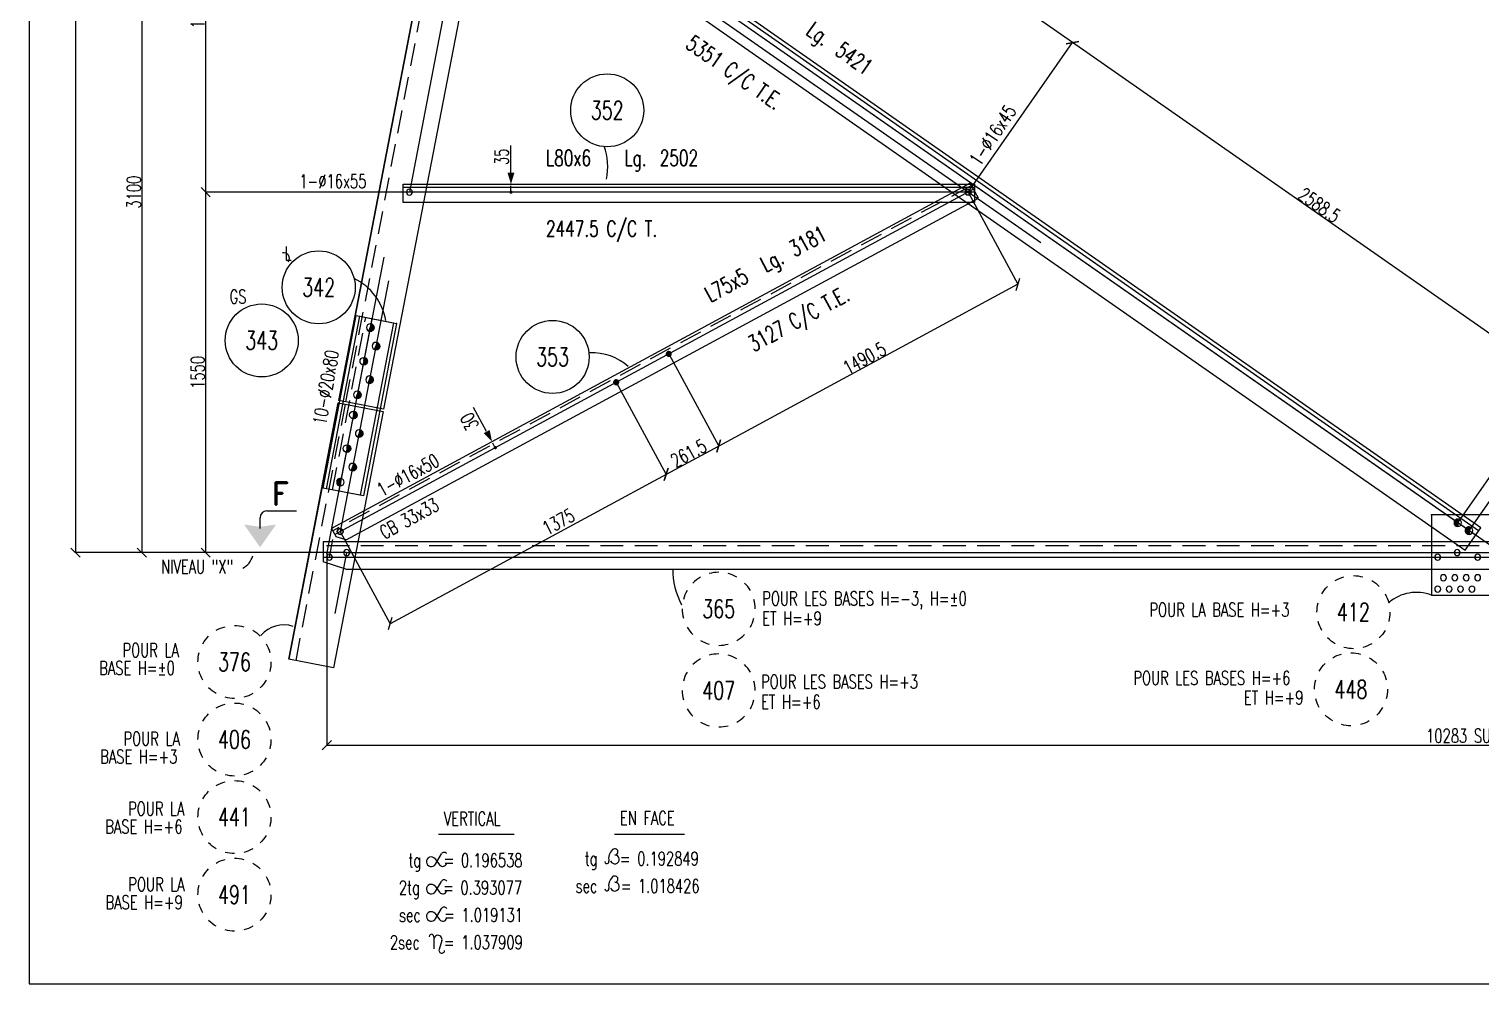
# Model space of a CAD drawing. Extents: x 512572 to 528792, y -20540 to -9023.
# Drawn here: x 512572 to 518933, y -20540 to -16355 of the extents above; entities that cross this region are included whole.
import ezdxf
from ezdxf.enums import TextEntityAlignment as Align

# ---------------------------------------------------------------- set-up
doc = ezdxf.new("R2010")
doc.units = 0
doc.header["$LTSCALE"] = 200
doc.header["$MEASUREMENT"] = 0
doc.linetypes.add('DASHED', pattern=[0.75, 0.5, -0.25])
doc.layers.get('0').update_dxf_attribs({"linetype": 'CONTINUOUS'})
for name, color, linetype in [('ASSI', 3, 'CONTINUOUS'), ('BOLLINI_1', 7, 'CONTINUOUS'), ('FORI', 2, 'CONTINUOUS'), ('LINEA-MEDIA', 7, 'CONTINUOUS'), ('LINEA_ANG', 2, 'CONTINUOUS'), ('LINEE_PIASTRE', 2, 'CONTINUOUS'), ('LM', 7, 'CONTINUOUS'), ('LP', 3, 'CONTINUOUS'), ('LS', 7, 'CONTINUOUS'), ('LSP', 3, 'CONTINUOUS'), ('PIASTRE', 5, 'CONTINUOUS'), ('QT_MAL', 7, 'CONTINUOUS'), ('QT_MPR', 7, 'CONTINUOUS'), ('TESTI_A_P', 7, 'CONTINUOUS'), ('TRAT-Y', 7, 'DASHED')]:
    doc.layers.add(name, color=color, linetype=linetype)
doc.styles.add('QUOTE', font='ROMANS8.SHX', dxfattribs={"width": 0.7})
doc.styles.add('RD', font='ROMAND8.SHX', dxfattribs={"width": 0.7})
doc.styles.add('RQL', font='ROMANS8.SHX', dxfattribs={"width": 0.7})
doc.styles.add('RS', font='ROMANS8.shx', dxfattribs={"width": 0.7})
doc.styles.get("Standard").update_dxf_attribs({"font": 'ROMANS8.SHX', "width": 0.7})
doc.dimstyles.new('FRECCE1', dxfattribs={"dimtxt": 60, "dimasz": 6.66, "dimexe": 0, "dimexo": 0, "dimgap": 1, "dimtad": 1, "dimzin": 0, "dimdsep": 46, "dimtxsty": 'RS', "dimblk1": 'QUOTP', "dimblk2": 'QUOTF', "dimsah": 1, "dimcen": 0, "dimclrd": 2, "dimclre": 2, "dimclrt": 7, "dimadec": 0, "dimazin": 0, "dimtfac": 1, "dimtix": 1, "dimtmove": 2, "dimatfit": 3, "dimldrblk": 'QUOTP', "dimfxl": 1, "dimtolj": 1, "dimtzin": 0, "dimarcsym": 0})
doc.dimstyles.new('TRATTO', dxfattribs={"dimscale": 0, "dimtxt": 60, "dimasz": 40, "dimexe": 0, "dimexo": 0, "dimgap": 5, "dimtad": 1, "dimrnd": 0.5, "dimdsep": 46, "dimtxsty": 'RS', "dimblk1": 'OBLIQUE', "dimblk2": 'OBLIQUE', "dimsah": 1, "dimcen": 0.09, "dimclrd": 2, "dimclre": 2, "dimclrt": 7, "dimadec": 0, "dimazin": 0, "dimtfac": 1, "dimtix": 1, "dimtmove": 2, "dimatfit": 3, "dimfxl": 1, "dimtolj": 1, "dimtzin": 0, "dimarcsym": 0})

# ---------------------------------------------------------------- blocks, each defined once
blk = doc.blocks.new('16')
blk.add_circle((0, 0), 1)
blk = doc.blocks.new('ASSE98')
blk.add_line((0, 0), (1, 0))
at = {"color": 7, "style": 'QUOTE', "width": 0.5, "flags": 1}
for tag, p in [('TI', (1.38308, 6.82731)), ('DI_S', (1.38308, 6.42178)), ('D_S', (1.38308, 6.02092)), ('E_S', (1.38308, 5.68065)), ('NFORI', (1.36454, 5.29792)), ('ALAR', (1.36349, 4.93246)), ('FAM', (1.3775, 4.54645)), ('ALA', (1.38308, 4.19257)), ('DISP2', (1.38308, 3.84971)), ('DISP1', (1.38308, 3.50686)), ('PINZAF', (1.38308, 3.164)), ('PINZAI', (1.38308, 2.82114)), ('TRP', (1.38308, 2.47829)), ('NP', (1.38308, 2.13543)), ('SV', (1.38308, 1.79257)), ('PESO', (1.38308, 1.44971)), ('QUA', (1.38308, 1.10686)), ('LUN', (1.38308, 0.764)), ('PROF', (1.38308, 0.42114)), ('POS', (1.38308, 0.07829))]:
    blk.add_attdef(tag, p, '', height=0.2, dxfattribs=at)
at = {"color": 7, "flags": 1}
for tag, p in [('LAV1', (3.07431, 6.82847)), ('LAV2', (3.07431, 6.49513)), ('LAV3', (3.07431, 6.1618)), ('LAV4', (3.07431, 5.82847)), ('LAV5', (3.07431, 5.49513)), ('LAV6', (3.07431, 5.1618)), ('LAV7', (3.07431, 4.82847)), ('LAV8', (3.07431, 4.49513)), ('LAV9', (3.07431, 4.1618)), ('LAV10', (3.07431, 3.82847))]:
    blk.add_attdef(tag, p, '', height=0.2, dxfattribs=at)
blk = doc.blocks.new('MRKR_98')
blk.add_point((0, 0))
at = {"color": 7, "style": 'QUOTE', "width": 0.5, "flags": 1}
for tag, p in [('AUX2', (3.71, 4.93)), ('NFORI', (3.72, 5.3)), ('TI', (3.73, 6.83)), ('AUX1', (3.73, 4.19)), ('DI_S', (3.73, 6.42)), ('D_S', (3.73, 6.02)), ('E_S', (3.73, 5.68)), ('FAM', (3.73, 4.55)), ('COMMESSA', (3.73, 3.85)), ('MD', (3.73, 3.51)), ('MP', (3.73, 3.16)), ('LARGHEZZA', (3.73, 2.82)), ('SPESSORE', (3.73, 2.48)), ('NP', (3.73, 2.14)), ('SV', (3.73, 1.79)), ('PESO', (3.73, 1.45)), ('QUA', (3.73, 1.11)), ('LUN', (3.73, 0.76)), ('PROF', (3.73, 0.42)), ('POS', (3.73, 0.08))]:
    blk.add_attdef(tag, p, '', height=0.2, dxfattribs=at)
at = {"color": 7, "flags": 1}
for tag, p in [('LAV1', (5.26, 6.88)), ('LAV2', (5.26, 6.55)), ('LAV3', (5.26, 6.21)), ('LAV4', (5.26, 5.88)), ('LAV5', (5.26, 5.55)), ('LAV6', (5.26, 5.21)), ('LAV7', (5.26, 4.88)), ('LAV8', (5.26, 4.55)), ('LAV9', (5.26, 4.21)), ('LAV10', (5.26, 3.88))]:
    blk.add_attdef(tag, p, '', height=0.2, dxfattribs=at)
blk = doc.blocks.new('20')
at = {"color": 0}
for p, q in [((0, 0.98), (0.02, 1)), ((0, 0.94), (0.06, 1)), ((1, -0.01), (0, 0.99)), ((0, 0.89), (0.1, 0.99)), ((0, 0.85), (0.14, 0.99)), ((0, 0.8), (0.18, 0.98)), ((0, 0.76), (0.22, 0.98)), ((0, 0.71), (0.25, 0.97)), ((0, 0.67), (0.29, 0.96)), ((1, -0.05), (0, 0.95)), ((0, 0.62), (0.32, 0.95)), ((0, 0.58), (0.36, 0.93)), ((0, 0.53), (0.39, 0.92)), ((0, 0.49), (0.42, 0.91)), ((1, -0.09), (0, 0.9)), ((0, 0.44), (0.45, 0.89)), ((0, 0.4), (0.48, 0.88)), ((0.99, -0.13), (0, 0.86)), ((0, 0.35), (0.51, 0.86)), ((0, 0.31), (0.54, 0.84)), ((0, 0.26), (0.56, 0.83)), ((0.99, -0.17), (0, 0.81)), ((0, 0.22), (0.59, 0.81)), ((0, 0.17), (0.61, 0.79)), ((0.98, -0.21), (0, 0.77)), ((0, 0.13), (0.64, 0.77)), ((0, 0.08), (0.66, 0.75)), ((0, 0.04), (0.69, 0.73)), ((0.97, -0.25), (0, 0.72)), ((0, -0.01), (0.71, 0.7)), ((0.96, -0.28), (0, 0.68)), ((0, -0.05), (0.73, 0.68)), ((0, -0.1), (0.75, 0.66)), ((0.95, -0.32), (0, 0.63)), ((0, -0.14), (0.77, 0.63)), ((0, -0.19), (0.79, 0.61)), ((0.94, -0.35), (0, 0.59)), ((0, -0.23), (0.81, 0.58)), ((0, -0.28), (0.83, 0.56)), ((0.92, -0.38), (0, 0.54)), ((0, -0.32), (0.85, 0.53)), ((0.91, -0.41), (0, 0.5)), ((0, -0.36), (0.87, 0.5)), ((0, -0.41), (0.88, 0.47)), ((0.9, -0.44), (0, 0.45)), ((0, -0.45), (0.9, 0.44)), ((0.88, -0.47), (0, 0.41)), ((0, -0.5), (0.91, 0.41)), ((0, -0.54), (0.92, 0.38)), ((0.87, -0.5), (0, 0.36)), ((0, -0.59), (0.94, 0.35)), ((0.85, -0.53), (0, 0.32)), ((0, -0.63), (0.95, 0.31)), ((0, -0.68), (0.96, 0.28)), ((0.83, -0.56), (0, 0.27)), ((0, -0.72), (0.97, 0.25)), ((0.81, -0.58), (0, 0.23)), ((0, -0.77), (0.98, 0.21)), ((0.79, -0.61), (0, 0.18)), ((0, -0.81), (0.99, 0.17)), ((0.77, -0.63), (0, 0.14)), ((0, -0.86), (0.99, 0.13)), ((0.75, -0.66), (0, 0.09)), ((0, -0.9), (1, 0.09)), ((0.73, -0.68), (0, 0.05)), ((0, -0.95), (1, 0.05)), ((0.71, -0.7), (0, 0.01)), ((0, -0.99), (1, 0.01)), ((1, 0.04), (0.04, 1)), ((1, 0.09), (0.09, 1)), ((0.99, 0.14), (0.14, 0.99)), ((0.98, 0.19), (0.19, 0.98)), ((0.97, 0.25), (0.25, 0.97)), ((0.95, 0.31), (0.31, 0.95)), ((0.92, 0.38), (0.38, 0.92)), ((0.88, 0.47), (0.47, 0.88)), ((0.81, 0.59), (0.59, 0.81)), ((0.69, -0.73), (0, -0.04)), ((0.66, -0.75), (0, -0.08)), ((0.64, -0.77), (0, -0.13)), ((0.61, -0.79), (0, -0.17)), ((0.59, -0.81), (0, -0.22)), ((0.56, -0.83), (0, -0.26)), ((0.54, -0.84), (0, -0.31)), ((0.51, -0.86), (0, -0.35)), ((0.48, -0.88), (0, -0.4)), ((0.45, -0.89), (0, -0.44)), ((0.42, -0.91), (0, -0.49)), ((0.39, -0.92), (0, -0.53)), ((0.36, -0.93), (0, -0.58)), ((0.32, -0.95), (0, -0.62)), ((0.29, -0.96), (0, -0.67)), ((0.25, -0.97), (0, -0.71)), ((0.22, -0.98), (0, -0.76)), ((0.18, -0.98), (0, -0.8)), ((0.14, -0.99), (0, -0.85)), ((0.1, -0.99), (0, -0.89)), ((0.04, -1), (1, -0.04)), ((0.09, -1), (1, -0.09)), ((0.14, -0.99), (0.99, -0.14)), ((0.19, -0.98), (0.98, -0.19)), ((0.25, -0.97), (0.97, -0.25)), ((0.31, -0.95), (0.95, -0.31)), ((0.38, -0.92), (0.92, -0.38)), ((0.47, -0.88), (0.88, -0.47)), ((0.59, -0.81), (0.81, -0.59))]:
    blk.add_line(p, q, dxfattribs=at)
blk.add_line((0, 1), (0, -1))
blk.add_circle((0, 0), 1)
blk = doc.blocks.new('_OBLIQUE')
at = {"color": 0, "linetype": 'ByBlock'}
blk.add_line((-0.5, -0.5), (0.5, 0.5), dxfattribs=at)
blk = doc.blocks.new('*D18')
at = {"layer": 'LS', "color": 2, "lineweight": -2, "transparency": 16777216}
for p, q in [((515508.3, -10191), (512775.9, -10191)), ((512775.9, -10191), (512775.9, -18649.8)), ((513963.6, -18649.8), (512775.9, -18649.8))]:
    blk.add_line(p, q, dxfattribs=at)
at = {"layer": 'LS', "color": 2, "lineweight": -2, "transparency": 16777216, "xscale": 40, "yscale": 40, "zscale": 40}
for p, rotation in [((512775.9, -10191), 90), ((512775.9, -18649.8), 270)]:
    blk.add_blockref('_OBLIQUE', p, dxfattribs=dict(at, rotation=rotation))
at = {"layer": 'LS', "color": 7, "transparency": 16777216, "insert": (512740.9, -14420.4), "char_height": 60, "attachment_point": 5, "rotation": 90, "style": 'RS'}
blk.add_mtext('\\A1;8300', dxfattribs=at)
blk = doc.blocks.new('*D26')
at = {"layer": 'LS', "color": 2, "lineweight": -2, "transparency": 16777216}
for p, q in [((514493.4, -15490.5), (513346, -15490.5)), ((513346, -15490.5), (513346, -17070.1)), ((514238.7, -17070.1), (513346, -17070.1))]:
    blk.add_line(p, q, dxfattribs=at)
at = {"layer": 'LS', "color": 2, "lineweight": -2, "transparency": 16777216, "xscale": 40, "yscale": 40, "zscale": 40}
for p, rotation in [((513346, -15490.5), 90), ((513346, -17070.1), 270)]:
    blk.add_blockref('_OBLIQUE', p, dxfattribs=dict(at, rotation=rotation))
at = {"layer": 'LS', "color": 7, "transparency": 16777216, "insert": (513311, -16280.3), "char_height": 60, "attachment_point": 5, "rotation": 90, "style": 'RS'}
blk.add_mtext('\\A1;1550', dxfattribs=at)
blk = doc.blocks.new('*D28')
at = {"layer": 'LS', "color": 2, "lineweight": -2, "transparency": 16777216}
for p, q in [((513877, -18649.8), (513877, -19493.4)), ((524160.1, -18649.8), (524160.1, -19493.4)), ((513877, -19493.4), (524160.1, -19493.4))]:
    blk.add_line(p, q, dxfattribs=at)
at = {"layer": 'LS', "color": 2, "lineweight": -2, "transparency": 16777216, "xscale": 40, "yscale": 40, "zscale": 40, "rotation": 180}
blk.add_blockref('_OBLIQUE', (513877, -19493.4), dxfattribs=at)
at = {"layer": 'LS', "color": 2, "lineweight": -2, "transparency": 16777216, "xscale": 40, "yscale": 40, "zscale": 40}
blk.add_blockref('_OBLIQUE', (524160.1, -19493.4), dxfattribs=at)
at = {"layer": 'LS', "color": 7, "transparency": 16777216, "insert": (519018.5, -19455.5), "char_height": 60, "attachment_point": 5, "style": 'RS'}
blk.add_mtext('\\A1;10283 SUR TRUSQ. 75', dxfattribs=at)
blk = doc.blocks.new('*D30')
at = {"layer": 'LS', "color": 2, "lineweight": -2, "transparency": 16777216}
for p, q in [((514493.4, -17070.1), (513346, -17070.1)), ((513346, -17070.1), (513346, -18649.8)), ((513963.6, -18649.8), (513346, -18649.8))]:
    blk.add_line(p, q, dxfattribs=at)
at = {"layer": 'LS', "color": 2, "lineweight": -2, "transparency": 16777216, "xscale": 40, "yscale": 40, "zscale": 40}
for p, rotation in [((513346, -17070.1), 90), ((513346, -18649.8), 270)]:
    blk.add_blockref('_OBLIQUE', p, dxfattribs=dict(at, rotation=rotation))
at = {"layer": 'LS', "color": 7, "transparency": 16777216, "insert": (513311, -17859.9), "char_height": 60, "attachment_point": 5, "rotation": 90, "style": 'RS'}
blk.add_mtext('\\A1;1550', dxfattribs=at)
blk = doc.blocks.new('12')
at = {"color": 0}
for p, q in [((-1, 0.06), (-0.06, 1)), ((-1, 0.01), (-0.01, 1)), ((-1, -0.03), (0.03, 1)), ((-1, -0.07), (0.07, 1)), ((0.09, -1), (-1, 0.09)), ((0.05, -1), (-1, 0.05)), ((0, -1), (-1, 0)), ((-0.99, 0.16), (-0.16, 0.99)), ((-0.99, 0.11), (-0.11, 0.99)), ((-0.99, -0.11), (0.11, 0.99)), ((-0.99, -0.15), (0.15, 0.99)), ((0.17, -0.99), (-0.99, 0.17)), ((0.13, -0.99), (-0.99, 0.13)), ((-0.98, 0.22), (-0.22, 0.98)), ((-0.98, -0.19), (0.19, 0.98)), ((0.21, -0.98), (-0.98, 0.21)), ((-0.97, -0.23), (0.23, 0.97)), ((0.24, -0.97), (-0.97, 0.24)), ((-0.96, 0.28), (-0.28, 0.96)), ((-0.96, -0.27), (0.27, 0.96)), ((0.28, -0.96), (-0.96, 0.28)), ((-0.95, -0.3), (0.3, 0.95)), ((0.31, -0.95), (-0.95, 0.31)), ((-0.94, 0.34), (-0.34, 0.94)), ((-0.94, -0.33), (0.33, 0.94)), ((0.35, -0.94), (-0.94, 0.35)), ((-0.93, -0.37), (0.37, 0.93)), ((0.38, -0.93), (-0.93, 0.38)), ((-0.92, -0.4), (0.4, 0.92)), ((-0.91, 0.42), (-0.42, 0.91)), ((0.41, -0.91), (-0.91, 0.41)), ((-0.9, -0.43), (0.43, 0.9)), ((0.44, -0.9), (-0.9, 0.44)), ((-0.89, -0.46), (0.46, 0.89)), ((0.47, -0.88), (-0.88, 0.47)), ((-0.87, -0.49), (0.49, 0.87)), ((0.5, -0.87), (-0.87, 0.5)), ((-0.86, 0.52), (-0.52, 0.86)), ((-0.86, -0.52), (0.52, 0.86)), ((0.53, -0.85), (-0.85, 0.53)), ((-0.84, -0.54), (0.54, 0.84)), ((0.55, -0.83), (-0.83, 0.55)), ((-0.82, -0.57), (0.57, 0.82)), ((0.58, -0.81), (-0.81, 0.58)), ((-0.8, -0.6), (0.6, 0.8)), ((0.61, -0.79), (-0.79, 0.61)), ((-0.78, -0.62), (0.62, 0.78)), ((0.63, -0.78), (-0.78, 0.63)), ((-0.76, -0.65), (0.65, 0.76)), ((0.66, -0.75), (-0.75, 0.66)), ((-0.74, -0.67), (0.67, 0.74)), ((0.68, -0.73), (-0.73, 0.68)), ((-0.72, -0.69), (0.69, 0.72)), ((0.7, -0.71), (-0.71, 0.7)), ((-0.7, -0.72), (0.72, 0.7)), ((0.73, -0.69), (-0.69, 0.73)), ((0.75, -0.67), (-0.67, 0.75)), ((-0.67, -0.74), (0.74, 0.67)), ((-0.65, -0.76), (0.76, 0.65)), ((0.77, -0.64), (-0.64, 0.77)), ((-0.63, -0.78), (0.78, 0.63)), ((0.79, -0.62), (-0.62, 0.79)), ((-0.6, -0.8), (0.8, 0.6)), ((0.81, -0.59), (-0.59, 0.81)), ((-0.57, -0.82), (0.82, 0.57)), ((0.83, -0.56), (-0.56, 0.83)), ((-0.55, -0.84), (0.84, 0.55)), ((0.84, -0.54), (-0.54, 0.84)), ((-0.52, -0.85), (0.85, 0.52)), ((0.86, -0.51), (-0.51, 0.86)), ((-0.49, -0.87), (0.87, 0.49)), ((0.88, -0.48), (-0.48, 0.88)), ((-0.46, -0.89), (0.89, 0.46)), ((0.89, -0.45), (-0.45, 0.89)), ((-0.43, -0.9), (0.9, 0.43)), ((0.91, -0.42), (-0.42, 0.91)), ((-0.4, -0.92), (0.92, 0.4)), ((0.92, -0.39), (-0.39, 0.92)), ((-0.37, -0.93), (0.93, 0.37)), ((0.93, -0.36), (-0.36, 0.93)), ((-0.34, -0.94), (0.94, 0.34)), ((0.95, -0.33), (-0.33, 0.95)), ((-0.3, -0.95), (0.95, 0.3)), ((0.96, -0.29), (-0.29, 0.96)), ((-0.27, -0.96), (0.96, 0.27)), ((0.97, -0.26), (-0.26, 0.97)), ((-0.23, -0.97), (0.97, 0.23)), ((0.98, -0.22), (-0.22, 0.98)), ((-0.2, -0.98), (0.98, 0.2)), ((0.98, -0.18), (-0.18, 0.98)), ((-0.16, -0.99), (0.99, 0.16)), ((0.99, -0.14), (-0.14, 0.99)), ((-0.12, -0.99), (0.99, 0.12)), ((0.99, -0.1), (-0.1, 0.99)), ((-0.08, -1), (1, 0.08)), ((1, -0.06), (-0.06, 1)), ((-0.04, -1), (1, 0.04)), ((1, -0.02), (-0.02, 1)), ((1, 0.02), (0.02, 1)), ((1, 0.07), (0.07, 1)), ((0.99, 0.12), (0.12, 0.99)), ((0.98, 0.17), (0.17, 0.98)), ((0.97, 0.23), (0.23, 0.97)), ((0.96, 0.29), (0.29, 0.96)), ((0.93, 0.36), (0.36, 0.93)), ((0.9, 0.44), (0.44, 0.9)), ((0.84, 0.55), (0.55, 0.84)), ((-0.04, -1), (-1, -0.04)), ((-0.09, -1), (-1, -0.09)), ((-0.14, -0.99), (-0.99, -0.14)), ((-0.2, -0.98), (-0.98, -0.2)), ((-0.25, -0.97), (-0.97, -0.25)), ((-0.32, -0.95), (-0.95, -0.32)), ((-0.39, -0.92), (-0.92, -0.39)), ((-0.48, -0.88), (-0.88, -0.48)), ((-0.6, -0.8), (-0.8, -0.6)), ((0.01, -1), (1, -0.01)), ((0.05, -1), (1, -0.05)), ((0.1, -0.99), (0.99, -0.1)), ((0.15, -0.99), (0.99, -0.15)), ((0.21, -0.98), (0.98, -0.21)), ((0.27, -0.96), (0.96, -0.27)), ((0.33, -0.94), (0.94, -0.33)), ((0.41, -0.91), (0.91, -0.41)), ((0.5, -0.87), (0.87, -0.5)), ((0.66, -0.75), (0.75, -0.66))]:
    blk.add_line(p, q, dxfattribs=at)
blk.add_circle((0, 0), 1)
blk = doc.blocks.new('*D34')
at = {"layer": 'LS', "color": 2, "lineweight": -2, "transparency": 16777216}
for p, q in [((514493.4, -15490.5), (513066.4, -15490.5)), ((513066.4, -15490.5), (513066.4, -18649.8)), ((513963.6, -18649.8), (513066.4, -18649.8))]:
    blk.add_line(p, q, dxfattribs=at)
at = {"layer": 'LS', "color": 2, "lineweight": -2, "transparency": 16777216, "xscale": 40, "yscale": 40, "zscale": 40}
for p, rotation in [((513066.4, -15490.5), 90), ((513066.4, -18649.8), 270)]:
    blk.add_blockref('_OBLIQUE', p, dxfattribs=dict(at, rotation=rotation))
at = {"layer": 'LS', "color": 7, "transparency": 16777216, "insert": (513031.4, -17070.1), "char_height": 60, "attachment_point": 5, "rotation": 90, "style": 'RS'}
blk.add_mtext('\\A1;3100', dxfattribs=at)
blk = doc.blocks.new('zzz')
at = {"linetype": 'Continuous'}
for start, end in [(120, 135), (90, 105), (60, 75), (150, 165), (30, 45), (180, 195), (0, 15), (330, 345), (210, 225), (300, 315), (240, 255), (270, 285)]:
    blk.add_arc((0, 0), 8, start, end, dxfattribs=at)
at = {"color": 3, "style": 'RQL', "width": 0.7}
blk.add_attdef('POS1', text='', height=4, dxfattribs=at).set_placement((0, 0), align=Align.MIDDLE)
at = {"style": 'RQL', "width": 0.7, "flags": 1}
blk.add_attdef('TIPO', (0, -8), '', height=3, dxfattribs=at)
blk = doc.blocks.new('*D85')
at = {"layer": 'QT_MPR', "color": 2, "lineweight": -2, "transparency": 16777216}
for p, q in [((518880.6, -18553.5), (519315.3, -17930.8)), ((519453.3, -18027.1), (519315.3, -17930.8)), ((519018.5, -18649.8), (519453.3, -18027.1))]:
    blk.add_line(p, q, dxfattribs=at)
at = {"layer": 'QT_MPR', "color": 2, "lineweight": -2, "transparency": 16777216, "xscale": 40, "yscale": 40, "zscale": 40}
for p, rotation in [((519315.3, -17930.8), 145.0785093468161), ((519453.3, -18027.1), 325.0785093468161)]:
    blk.add_blockref('_OBLIQUE', p, dxfattribs=dict(at, rotation=rotation))
at = {"layer": 'QT_MPR', "color": 7, "transparency": 16777216, "insert": (519404.3, -17950.3), "char_height": 60, "attachment_point": 5, "rotation": 325.07851, "style": 'RS'}
blk.add_mtext('\\A1;168', dxfattribs=at)
blk = doc.blocks.new('*D86')
at = {"layer": 'QT_MPR', "color": 2, "lineweight": -2, "transparency": 16777216}
for p, q in [((518831.4, -18519.1), (519266.1, -17896.5)), ((518880.6, -18553.5), (519315.3, -17930.8)), ((519315.3, -17930.8), (519266.1, -17896.5))]:
    blk.add_line(p, q, dxfattribs=at)
at = {"layer": 'QT_MPR', "color": 2, "lineweight": -2, "transparency": 16777216, "xscale": 40, "yscale": 40, "zscale": 40}
for p, rotation in [((519266.1, -17896.5), 145.0785093468161), ((519315.3, -17930.8), 325.0785093468161)]:
    blk.add_blockref('_OBLIQUE', p, dxfattribs=dict(at, rotation=rotation))
at = {"layer": 'QT_MPR', "color": 7, "transparency": 16777216, "insert": (519362.3, -17811.1), "char_height": 60, "attachment_point": 5, "rotation": 325.07851, "style": 'RS'}
blk.add_mtext('\\A1;60', dxfattribs=at)
blk = doc.blocks.new('*D87')
at = {"layer": 'QT_MPR', "color": 2, "lineweight": -2, "transparency": 16777216}
for p, q in [((516686.1, -17070.1), (517143.7, -16414.6)), ((519266.1, -17896.5), (517143.7, -16414.6)), ((518831.4, -18519.1), (519266.1, -17896.5))]:
    blk.add_line(p, q, dxfattribs=at)
at = {"layer": 'QT_MPR', "color": 2, "lineweight": -2, "transparency": 16777216, "xscale": 40, "yscale": 40, "zscale": 40}
for p, rotation in [((517143.7, -16414.6), 145.0785093468161), ((519266.1, -17896.5), 325.0785093468161)]:
    blk.add_blockref('_OBLIQUE', p, dxfattribs=dict(at, rotation=rotation))
at = {"layer": 'QT_MPR', "color": 7, "transparency": 16777216, "insert": (518225, -17126.9), "char_height": 60, "attachment_point": 5, "rotation": 325.07851, "style": 'RS'}
blk.add_mtext('\\A1;2588.5', dxfattribs=at)
blk = doc.blocks.new('*D88')
at = {"layer": 'QT_MPR', "color": 2, "lineweight": -2, "transparency": 16777216}
for p, q in [((514529.1, -15564.2), (514986.7, -14908.7)), ((517143.7, -16414.6), (514986.7, -14908.7)), ((516686.1, -17070.1), (517143.7, -16414.6))]:
    blk.add_line(p, q, dxfattribs=at)
at = {"layer": 'QT_MPR', "color": 2, "lineweight": -2, "transparency": 16777216, "xscale": 40, "yscale": 40, "zscale": 40}
for p, rotation in [((514986.7, -14908.7), 145.0785093468161), ((517143.7, -16414.6), 325.0785093468161)]:
    blk.add_blockref('_OBLIQUE', p, dxfattribs=dict(at, rotation=rotation))
at = {"layer": 'QT_MPR', "color": 7, "transparency": 16777216, "insert": (516085.2, -15633), "char_height": 60, "attachment_point": 5, "rotation": 325.07851, "style": 'RS'}
blk.add_mtext('\\A1;2631', dxfattribs=at)
blk = doc.blocks.new('*D203')
at = {"layer": 'QT_MPR', "color": 2, "lineweight": -2, "transparency": 16777216}
for p, q in [((516686.1, -17070.1), (516904.5, -17474)), ((516904.5, -17474), (515593.5, -18183)), ((515375.1, -17779), (515593.5, -18183))]:
    blk.add_line(p, q, dxfattribs=at)
at = {"layer": 'QT_MPR', "color": 2, "lineweight": -2, "transparency": 16777216, "xscale": 40, "yscale": 40, "zscale": 40}
for p, rotation in [((516904.5, -17474), 28.40262898906338), ((515593.5, -18183), 208.4026289890633)]:
    blk.add_blockref('_OBLIQUE', p, dxfattribs=dict(at, rotation=rotation))
at = {"layer": 'QT_MPR', "color": 7, "transparency": 16777216, "insert": (516232.4, -17797.7), "char_height": 60, "attachment_point": 5, "rotation": 28.40263, "style": 'RS'}
blk.add_mtext('\\A1;1490.5', dxfattribs=at)
blk = doc.blocks.new('*D204')
at = {"layer": 'QT_MPR', "color": 2, "lineweight": -2, "transparency": 16777216}
for p, q in [((515375.1, -17779), (515593.5, -18183)), ((515145.1, -17903.4), (515363.5, -18307.3)), ((515593.5, -18183), (515363.5, -18307.3))]:
    blk.add_line(p, q, dxfattribs=at)
at = {"layer": 'QT_MPR', "color": 2, "lineweight": -2, "transparency": 16777216, "xscale": 40, "yscale": 40, "zscale": 40}
for p, rotation in [((515593.5, -18183), 28.40262898906338), ((515363.5, -18307.3), 208.4026289890633)]:
    blk.add_blockref('_OBLIQUE', p, dxfattribs=dict(at, rotation=rotation))
at = {"layer": 'QT_MPR', "color": 7, "transparency": 16777216, "insert": (515461.8, -18214.4), "char_height": 60, "attachment_point": 5, "rotation": 28.40263, "style": 'RS'}
blk.add_mtext('\\A1;261.5', dxfattribs=at)
blk = doc.blocks.new('*D205')
at = {"layer": 'QT_MPR', "color": 2, "lineweight": -2, "transparency": 16777216}
for p, q in [((515145.1, -17903.4), (515363.5, -18307.3)), ((515363.5, -18307.3), (514153.9, -18961.4)), ((513935.5, -18557.5), (514153.9, -18961.4))]:
    blk.add_line(p, q, dxfattribs=at)
at = {"layer": 'QT_MPR', "color": 2, "lineweight": -2, "transparency": 16777216, "xscale": 40, "yscale": 40, "zscale": 40}
for p, rotation in [((515363.5, -18307.3), 28.40262898906338), ((514153.9, -18961.4), 208.4026289890633)]:
    blk.add_blockref('_OBLIQUE', p, dxfattribs=dict(at, rotation=rotation))
at = {"layer": 'QT_MPR', "color": 7, "transparency": 16777216, "insert": (514891.7, -18514.1), "char_height": 60, "attachment_point": 5, "rotation": 28.40263, "style": 'RS'}
blk.add_mtext('\\A1;1375', dxfattribs=at)
blk = doc.blocks.new('QUOTP')
at = {"layer": 'ASSI', "color": 2, "const_width": 1.07}
blk.add_lwpolyline([(-0.53, 0, 1), (0.53, 0, 1)], format="xyb", close=True, dxfattribs=at)
blk = doc.blocks.new('QUOTF')
at = {"layer": 'LS', "color": 2}
blk.add_line((7.5, 0), (25.5, 0), dxfattribs=at)
blk.add_solid([(7.5, 2.25), (0, 0), (7.5, -2.25)], dxfattribs=at)
blk = doc.blocks.new('*D206')
at = {"layer": 'QT_MAL', "color": 2, "lineweight": -2, "transparency": 16777216}
for p, q in [((514600.8, -18163.6), (514600.8, -18163.6)), ((514611.9, -18184.2), (514604, -18169.5))]:
    blk.add_line(p, q, dxfattribs=at)
at = {"layer": 'QT_MAL', "color": 2, "lineweight": -2, "transparency": 16777216, "xscale": 6.66, "yscale": 6.66, "zscale": 6.66}
for name, p, rotation in [('QUOTF', (514600.8, -18163.6), 118.4026289890634), ('QUOTP', (514615.1, -18190), 298.4026289890634)]:
    blk.add_blockref(name, p, dxfattribs=dict(at, rotation=rotation))
at = {"layer": 'QT_MAL', "color": 7, "transparency": 16777216, "insert": (514501.7, -18076.1), "char_height": 60, "attachment_point": 5, "rotation": 118.40263, "style": 'RS'}
blk.add_mtext('\\A1;30', dxfattribs=at)
blk = doc.blocks.new('*D207')
at = {"layer": 'QT_MAL', "color": 2, "lineweight": -2, "transparency": 16777216}
blk.add_line((514683.7, -17063.4), (514683.7, -17041.8), dxfattribs=at)
at = {"layer": 'QT_MAL', "color": 2, "lineweight": -2, "transparency": 16777216, "xscale": 6.66, "yscale": 6.66, "zscale": 6.66}
for name, p, rotation in [('QUOTF', (514683.7, -17035.1), 89.99999999999389), ('QUOTP', (514683.7, -17070.1), 269.9999999999939)]:
    blk.add_blockref(name, p, dxfattribs=dict(at, rotation=rotation))
at = {"layer": 'QT_MAL', "color": 7, "transparency": 16777216, "insert": (514642.7, -16915.1), "char_height": 60, "attachment_point": 5, "rotation": 90, "style": 'RS'}
blk.add_mtext('\\A1;35', dxfattribs=at)
blk = doc.blocks.new('bull')
at = {"style": 'RS', "width": 0.7, "flags": 1}
for tag, p in [('NN', (-12.25, 0)), ('DIAMETRO', (0, -4.86)), ('SERRAGGIO', (0, -9.71)), ('LUNGHEZZA', (0, -14.57)), ('NB', (0, -19.43)), ('TIPO', (0, -24.12)), ('EL', (-0.14, -29))]:
    blk.add_attdef(tag, p, '', height=3, dxfattribs=at)
at = {"style": 'RS', "width": 0.7}
blk.add_attdef('BULLONE', (0, 0), '', height=3, dxfattribs=at)
blk = doc.blocks.new('xxx')
blk.add_circle((0, 0), 8)
at = {"color": 3, "style": 'RQL', "width": 0.7}
blk.add_attdef('POS', text='', height=4, dxfattribs=at).set_placement((0, 0), align=Align.MIDDLE)
at = {"color": 3, "style": 'RQL', "width": 0.7, "flags": 1}
blk.add_attdef('POS1', (-0.39, -5.42), '', height=2, dxfattribs=at)
at = {"style": 'RQL', "width": 0.7, "flags": 1}
blk.add_attdef('TIPO', (-0.39, -8.66), '', height=2, dxfattribs=at)

msp = doc.modelspace()

# ---------------------------------------------------------------- linework, layer by layer
at = {"layer": 'ASSI', "color": 6}
msp.add_line((513963.55, -18649.763), (513912.091, -18916.597), dxfattribs=at)
at = {"layer": 'LINEA-MEDIA'}
for p, q in [((514365.503, -19883.206), (514697.022, -19883.206)), ((515136.88, -19883.206), (515443.843, -19883.206)), ((514352.491, -20015.227), (514379.155, -19970.198)), ((514351.171, -19991.82), (514371.025, -20018.083)), ((514352.491, -20135.399), (514379.155, -20090.37)), ((514351.171, -20111.993), (514371.025, -20138.255)), ((514352.491, -20255.071), (514379.155, -20210.042)), ((514351.171, -20231.664), (514371.025, -20257.927)), ((514345.62, -20333.067), (514345.62, -20385.557)), ((514380.818, -20350.336), (514368.752, -20389.085))]:
    msp.add_line(p, q, dxfattribs=at)
for centre, radius, start, end in [((514391.326, -19977.405), 14.145, 36.9355706, 149.3681632), ((515163.504, -19989.9), 51.996, 132.1410417, 193.7786336), ((515138.421, -19961.095), 13.827, 270, 135.1576665), ((514334.389, -20004.507), 21.038, 37.0889899, 329.3681632), ((514384.523, -20007.879), 16.92, 217.0889899, 345.8511132), ((515104.225, -20003.871), 8.921, 179.9062053, 10.2446052), ((515138.421, -19994.28), 19.358, 200.7226068, 90), ((514391.326, -20097.577), 14.145, 36.9355706, 149.3681632), ((515163.504, -20109.488), 51.996, 132.1410417, 193.7786336), ((515138.421, -20113.868), 19.358, 200.7226068, 90), ((515138.421, -20080.683), 13.827, 270, 135.1576665), ((514334.389, -20124.68), 21.038, 37.0889899, 329.3681632), ((514384.523, -20128.051), 16.92, 217.0889899, 345.8511132), ((515104.225, -20123.459), 8.921, 179.9062053, 10.2446052), ((514334.389, -20244.351), 21.038, 37.0889899, 329.3681632), ((514391.326, -20217.249), 14.145, 36.9355706, 149.3681632), ((514384.523, -20247.723), 16.92, 217.0889899, 345.8511132), ((514335.547, -20332.327), 10.074, 355.786368, 189.3997672), ((514363.533, -20344.954), 18.103, 342.70498, 171.6817157), ((514380.513, -20392.747), 12.317, 162.70498, 355.0070867)]:
    msp.add_arc(centre, radius, start, end, dxfattribs=at)
at = {"layer": 'LINEA_ANG'}
for p, q in [((513929.15, -17983.189), (515553.858, -9558.42)), ((515750.24, -9596.292), (514125.532, -18021.061)), ((518932.201, -18540.704), (514487.321, -15437.434)), ((514418.627, -15535.826), (518863.507, -18639.096)), ((516695.568, -17030.878), (513897.475, -18543.967)), ((514211.65, -17115.11), (514211.65, -17035.11)), ((514211.65, -17035.11), (516713.65, -17035.11)), ((516731.243, -17096.85), (516695.568, -17030.878)), ((516713.65, -17035.11), (516713.65, -17115.11)), ((513962.178, -18594.242), (516731.243, -17096.85)), ((516713.65, -17115.11), (514211.65, -17115.11)), ((513875.909, -18370.218), (514021.716, -17614.149)), ((514021.716, -17614.149), (514169.002, -17642.553)), ((514169.002, -17642.553), (514023.195, -18398.622)), ((513710.46, -19117.186), (513927.277, -17992.901)), ((513927.277, -17992.901), (514123.659, -18030.773)), ((514125.532, -18021.061), (513929.15, -17983.189)), ((514123.659, -18030.773), (513906.842, -19155.058)), ((514023.195, -18398.622), (513875.909, -18370.218)), ((513897.475, -18543.967), (513917.453, -18580.911)), ((518863.507, -18639.096), (518932.201, -18540.704)), ((524175.8, -18602.763), (513860.8, -18602.763)), ((513860.8, -18602.763), (513860.8, -18690.763)), ((513962.178, -18594.242), (513917.453, -18580.911)), ((513960.8, -18722.763), (513860.8, -18690.763)), ((513960.8, -18722.763), (524075.8, -18722.763)), ((513906.842, -19155.058), (513710.46, -19117.186))]:
    msp.add_line(p, q, dxfattribs=at)
at = {"layer": 'LINEA_ANG', "color": 2}
for p, q in [((518922.469, -18554.643), (514477.59, -15451.373)), ((514211.65, -17047.61), (516713.65, -17047.61))]:
    msp.add_line(p, q, dxfattribs=at)
at = {"layer": 'LINEA_ANG', "color": 6, "const_width": 4.75}
msp.add_lwpolyline([(513879.619, -18649.763, -1), (513874.369, -18649.763, -1)], format="xyb", close=True, dxfattribs=at)
at = {"layer": 'LINEE_PIASTRE'}
for p, q in [((513860.199, -18367.188), (514006.006, -17611.119)), ((514006.006, -17611.119), (514182.749, -17645.204)), ((514182.749, -17645.204), (514036.942, -18401.273)), ((514036.942, -18401.273), (513860.199, -18367.188)), ((519320.533, -18483.716), (518716.533, -18483.716)), ((518716.533, -18483.716), (518716.533, -18836.716)), ((518716.533, -18836.716), (519320.533, -18836.716))]:
    msp.add_line(p, q, dxfattribs=at)
at = {"layer": 'LP', "color": 6}
msp.add_arc((515036.226, -18015.822), 242.336, 48.4258337, 91.6390666, dxfattribs=at)
at = {"layer": 'LS', "color": 6}
for p, q in [((515309.785, -11515.846), (514238.65, -17070.11)), ((518909.303, -18573.502), (514464.423, -15470.231)), ((519018.533, -18649.763), (514493.392, -15490.457)), ((517004.85, -17292.659), (514529.073, -15564.152)), ((514126.687, -17355.002), (513876.994, -18649.763)), ((514147.34, -17459.148), (513935.525, -18557.497)), ((513888.414, -18669.763), (513903.418, -18591.961)), ((513860.8, -18669.763), (524148.653, -18669.763)), ((513963.55, -18649.763), (524160.072, -18649.763))]:
    msp.add_line(p, q, dxfattribs=at)
at = {"layer": 'LS', "color": 8}
msp.add_lwpolyline([(512572.329, -9060.123), (512572.329, -20540.123), (525292.329, -20540.123), (525292.329, -18940.123), (528792.329, -18940.123), (528792.329, -9060.123), (512572.329, -9060.123)], close=True, dxfattribs=at)
at = {"layer": 'LS', "color": 6}
for centre, radius, start, end in [((514840.724, -16957.763), 266.648, 348.0099401, 19.6230022), ((513687.779, -17360.551), 25.133, 324.3117873, 103.3316642), ((513888.922, -17674.539), 249.752, 9.5163799, 64.5760208), ((513468.693, -18641.318), 86.433, 297.8277812, 344.8181834), ((515733.851, -18719.685), 341.894, 180.2847603, 207.6714775), ((518649.639, -19008.023), 183.905, 68.6696017, 131.0362431), ((513688.083, -19096.318), 129.769, 71.5163358, 140.1444336)]:
    msp.add_arc(centre, radius, start, end, dxfattribs=at)
at = {"layer": 'LSP'}
for p, q in [((513584.509, -18544.781), (513584.509, -18496.638)), ((513614.509, -18466.638), (513744.509, -18466.638))]:
    msp.add_line(p, q, dxfattribs=at)
msp.add_arc((513614.509, -18496.638), 30, 90, 180, dxfattribs=at)
for points in [[(513584.509, -18626.638), (513514.509, -18526.638), (513584.509, -18536.638)], [(513584.509, -18626.638), (513654.509, -18526.638), (513584.509, -18536.638)]]:
    msp.add_solid(points, dxfattribs=at)
at = {"layer": 'TRAT-Y'}
for p, q in [((513960.571, -17989.248), (515585.279, -9564.48)), ((513901.93, -18375.236), (514047.737, -17619.167)), ((513741.881, -19123.245), (513958.698, -17998.961)), ((524175.8, -18619.763), (513860.8, -18619.763))]:
    msp.add_line(p, q, dxfattribs=at)
at = {"layer": 'TRAT-Y', "color": 2}
msp.add_line((516701.038, -17040.994), (513902.945, -18554.083), dxfattribs=at)

# ---------------------------------------------------------------- block references
at = {"layer": 'ASSI'}
for p, xscale, rotation in [((515553.858, -9558.42), 8580, 259.0845673897541), ((514074.739, -17624.374), 770, 259.0845673898066), ((513927.367, -17992.433), 1145, 259.0845673897466), ((524175.8, -18602.763), 10315, 180)]:
    msp.add_blockref('ASSE98', p, dxfattribs=dict(at, xscale=xscale, rotation=rotation))
ref = msp.add_blockref('ASSE98', (518909.303, -18573.502), dxfattribs=dict(at, xscale=5421, rotation=145.078509346816))
ref.add_attrib('PROF', 'L120x8', (515644.133, -16147.513), dxfattribs={"layer": '0', "color": 2, "height": 70, "rotation": -34.9214907, "style": 'QUOTE', "width": 0.7})
ref.add_attrib('LUN', '5421', (516098.268, -16464.576), dxfattribs={"layer": '0', "color": 2, "height": 70, "rotation": -34.9214907, "style": 'QUOTE', "width": 0.7})
ref.add_attrib('PESO', '5351 C/C T.E.', (515443.774, -16434.491), dxfattribs={"layer": '0', "color": 2, "height": 70, "rotation": -34.9214907, "style": 'QUOTE', "width": 0.7})
ref.add_attrib('SV', 'Lg.', (515971.889, -16376.342), dxfattribs={"layer": '0', "color": 2, "height": 70, "rotation": -34.9214907, "style": 'QUOTE', "width": 0.7})
ref = msp.add_blockref('ASSE98', (516713.65, -17070.11), dxfattribs=dict(at, xscale=2502, zscale=2502, rotation=179.9999999999939))
ref.add_attrib('PROF', 'L80x6', (514837.15, -16955.11), dxfattribs={"layer": '0', "color": 2, "height": 70, "style": 'QUOTE', "width": 0.7})
ref.add_attrib('LUN', '2502', (515335.484, -16955.11), dxfattribs={"layer": '0', "color": 2, "height": 70, "style": 'QUOTE', "width": 0.7})
ref.add_attrib('PESO', '2447.5 C/C T.', (514837.15, -17265.11), dxfattribs={"layer": '0', "color": 2, "height": 70, "style": 'QUOTE', "width": 0.7})
ref.add_attrib('SV', 'Lg.', (515181.35, -16955.11), dxfattribs={"layer": '0', "color": 2, "height": 70, "style": 'QUOTE', "width": 0.7})
ref = msp.add_blockref('ASSE98', (516709.838, -17057.267), dxfattribs=dict(at, xscale=3181, zscale=3181, rotation=208.4026289873074))
ref.add_attrib('PROF', 'L75x5', (515557.635, -17555.276), dxfattribs={"layer": '0', "color": 2, "height": 70, "rotation": 28.402629, "style": 'QUOTE', "width": 0.7})
ref.add_attrib('LUN', '3181', (515926.405, -17355.86), dxfattribs={"layer": '0', "color": 2, "height": 70, "rotation": 28.402629, "style": 'QUOTE', "width": 0.7})
ref.add_attrib('PESO', '3127 C/C T.E.', (515746.706, -17771.537), dxfattribs={"layer": '0', "color": 2, "height": 70, "rotation": 28.402629, "style": 'QUOTE', "width": 0.7})
ref.add_attrib('SV', 'Lg.', (515800.458, -17423.967), dxfattribs={"layer": '0', "color": 2, "height": 70, "rotation": 28.402629, "style": 'QUOTE', "width": 0.7})
ref.add_attrib('LAV1', 'CB 33x33', (514129.331, -18592.803), dxfattribs={"layer": '0', "color": 7, "height": 60, "rotation": 28.402629, "width": 0.7})
at = {"layer": 'BOLLINI_1'}
for p, xscale, yscale, zscale, values in [((515105.178, -16711.584), 19.9980000000023, 19.9980000000023, 19.9980000000023, {'POS': '352'}), ((513841.169, -17487.233), 19.9979999500073, 19.9979999500073, 19.9979999500073, {'POS': '342'}), ((513591.629, -17720.001), 19.9979999500073, 19.9979999500073, 19.9979999500073, {'POS': '343'}), ((514865.902, -17792.243), 19.9980000000023, 19.9980000000023, 19.9980000000023, {'POS': '353'})]:
    msp.add_blockref('xxx', p, dxfattribs=dict(at, xscale=xscale, yscale=yscale, zscale=zscale)).add_auto_attribs(values)
at = {"layer": 'FORI'}
for name, p, xscale, yscale, zscale in [('16', (514238.65, -17070.11), -13, 13, 13), ('16', (516686.088, -17070.11), 13, 13, 13), ('20', (514038.761, -17810.937), 16.5, 16.5, 16.5), ('20', (513993.315, -18046.594), 16.5, 16.5, 16.5), ('20', (513964.911, -18193.881), 16.5, 16.5, 16.5), ('20', (513936.507, -18341.167), -16.5, 16.5, 16.5), ('20', (518831.409, -18519.118), -16.5, 16.5, 16.5), ('16', (513935.525, -18557.497), 13, 13, 13), ('20', (518880.605, -18553.466), -16.5, 16.5, 16.5), ('16', (513963.55, -18649.763), -13, 13, 13), ('16', (518743.533, -18669.763), -13, 13, 13), ('16', (518828.533, -18649.763), -13, 13, 13), ('16', (518918.533, -18669.763), -13, 13, 13), ('16', (518768.533, -18759.763), -13, 13, 13), ('16', (518818.533, -18759.763), -13, 13, 13), ('16', (518868.533, -18759.763), -13, 13, 13), ('16', (518918.533, -18759.763), -13, 13, 13), ('16', (518743.533, -18809.763), -13, 13, 13), ('16', (518793.533, -18809.763), -13, 13, 13), ('16', (518843.533, -18809.763), -13, 13, 13), ('16', (518893.533, -18809.763), -13, 13, 13)]:
    msp.add_blockref(name, p, dxfattribs=dict(at, xscale=xscale, yscale=yscale, zscale=zscale))
for name, p, xscale, yscale, zscale, rotation in [('16', (516686.088, -17070.11), -13, 13, 13, 0.04255237800001588), ('20', (514067.165, -17663.65), -16.5, 16.5, 16.5, 158.169134779515), ('20', (514092.239, -17744.868), -16.5, 16.5, 16.5, 158.169134779515), ('12', (515375.081, -17779.046), -10.5, 10.5, 10.5, 29.33277827731859), ('20', (514063.835, -17892.154), -16.5, 16.5, 16.5, 158.169134779515), ('20', (514010.357, -17958.223), -16.5, 16.5, 16.5, 158.169134779515), ('12', (515145.075, -17903.414), -10.5, 10.5, 10.5, 29.33277827731859), ('20', (514018.389, -18127.812), -16.5, 16.5, 16.5, 158.169134779515), ('20', (513989.985, -18275.098), -16.5, 16.5, 16.5, 158.169134779515), ('16', (513935.525, -18557.497), -13, 13, 13, 0.04255237800001588), ('16', (513888.414, -18669.763), -13, 13, 13, 359.9525454839999)]:
    msp.add_blockref(name, p, dxfattribs=dict(at, xscale=xscale, yscale=yscale, zscale=zscale, rotation=rotation))
at = {"layer": 'LS', "color": 7, "xscale": 20, "yscale": 20, "zscale": 20}
for p, rotation, values in [((516737.724, -16959.068), 56.30993247402021, {'BULLONE': '1-%%c16x45                '}), ((513873.724, -18093.068), 80.1120111844222, {'BULLONE': '10-%%c20x80                '}), ((514117.724, -18406.068), 28.44292862436335, {'BULLONE': '1-%%c16x50                '})]:
    msp.add_blockref('bull', p, dxfattribs=dict(at, rotation=rotation)).add_auto_attribs(values)
msp.add_blockref('bull', (513756.724, -17052.068), dxfattribs=at).add_auto_attribs({'BULLONE': '1-%%c16x55                '})
at = {"layer": 'LS', "color": 6, "xscale": 20, "yscale": 20, "zscale": 20}
for p, values in [((515593.646, -18896.13), {'POS1': '365'}), ((515593.646, -19253.897), {'POS1': '407'})]:
    msp.add_blockref('zzz', p, dxfattribs=at).add_auto_attribs(values)
at = {"layer": 'LS', "color": 6}
ref = msp.add_blockref('zzz', (518374.35, -18910.716), dxfattribs=dict(at, xscale=-20, yscale=20, zscale=20))
ref.add_attrib('POS1', '412', dxfattribs={"layer": '0', "color": 3, "height": 80, "style": 'RQL', "width": 0.7}).set_placement((518374.35, -18910.716), align=Align.MIDDLE)
ref = msp.add_blockref('zzz', (513472.294, -19128.869), dxfattribs=dict(at, xscale=-20, yscale=20, zscale=20))
ref.add_attrib('POS1', '376', dxfattribs={"layer": '0', "color": 3, "height": 80, "style": 'RQL', "width": 0.7}).set_placement((513472.294, -19128.869), align=Align.MIDDLE)
ref = msp.add_blockref('zzz', (518363.417, -19248.792), dxfattribs=dict(at, xscale=-20, yscale=20, zscale=20))
ref.add_attrib('POS1', '448', dxfattribs={"layer": '0', "color": 3, "height": 80, "style": 'RQL', "width": 0.7}).set_placement((518363.417, -19248.792), align=Align.MIDDLE)
ref = msp.add_blockref('zzz', (513472.294, -19468.869), dxfattribs=dict(at, xscale=-20, yscale=20, zscale=20))
ref.add_attrib('POS1', '406', dxfattribs={"layer": '0', "color": 3, "height": 80, "style": 'RQL', "width": 0.7}).set_placement((513472.294, -19468.869), align=Align.MIDDLE)
ref = msp.add_blockref('zzz', (513472.294, -19808.869), dxfattribs=dict(at, xscale=-20, yscale=20, zscale=20))
ref.add_attrib('POS1', '441', dxfattribs={"layer": '0', "color": 3, "height": 80, "style": 'RQL', "width": 0.7}).set_placement((513472.294, -19808.869), align=Align.MIDDLE)
ref = msp.add_blockref('zzz', (513472.294, -20148.869), dxfattribs=dict(at, xscale=-20, yscale=20, zscale=20))
ref.add_attrib('POS1', '491', dxfattribs={"layer": '0', "color": 3, "height": 80, "style": 'RQL', "width": 0.7}).set_placement((513472.294, -20148.869), align=Align.MIDDLE)
at = {"layer": 'PIASTRE', "xscale": 14.99999999999999, "yscale": 14.99999999999999, "zscale": 14.99999999999999, "rotation": 79.08456738599997}
msp.add_blockref('MRKR_98', (514182.749, -17645.204), dxfattribs=at)
at = {"layer": 'PIASTRE', "xscale": 15, "yscale": 15, "zscale": 15}
msp.add_blockref('MRKR_98', (518716.533, -18483.716), dxfattribs=at)

# ---------------------------------------------------------------- texts
at = {"layer": 'LINEA-MEDIA', "style": 'RS', "width": 0.7}
for s, p in [('VERTICAL', (514389.561, -19845.204)), ('EN FACE', (515161.138, -19842.374)), ('tg   = 0.196538', (514234.173, -20027.841)), ('tg   = 0.192849', (515006.475, -20020.598)), ('2tg   = 0.393077', (514192.702, -20147.842)), ('sec   = 1.018426', (514966.648, -20140.599)), ('sec   = 1.019131', (514193.143, -20267.844)), ('2sec   = 1.037909', (514153.079, -20387.845))]:
    msp.add_text(s, height=60.0007, dxfattribs=at).set_placement(p)
at = {"layer": 'LM', "style": 'RS', "width": 0.7}
msp.add_text('NIVEAU "X"', height=60, dxfattribs=at).set_placement((513150.862, -18741.323))
at = {"layer": 'LS', "color": 3, "style": 'RD'}
msp.add_text('F', height=100, dxfattribs=at).set_placement((513673.784, -18390.358), align=Align.MIDDLE)
at = {"layer": 'LS', "style": 'RS', "width": 0.7}
for s, p in [('POUR LES BASES H=-3, H=%%P0', (515784.351, -18880.843)), ('POUR LA BASE H=+3', (517480.416, -18930.474)), ('ET H=+9', (515784.351, -18968.355)), ('POUR LA', (512981.705, -19107.242)), ('BASE H=%%P0', (512879.705, -19185.607)), ('POUR LES BASES H=+3', (515779.041, -19245.774)), ('POUR LES BASES H=+6', (517410.185, -19229.204)), ('ET H=+9', (517894.418, -19315.022)), ('ET H=+6', (515779.041, -19333.699)), ('POUR LA', (512986.12, -19495.466)), ('BASE H=+3', (512884.12, -19573.831)), ('POUR LA', (513006.329, -19802.239)), ('BASE H=+6', (512906.329, -19880.604)), ('POUR LA', (513007.327, -20134.023)), ('BASE H=+9', (512907.327, -20212.388))]:
    msp.add_text(s, height=60, dxfattribs=at).set_placement(p)
at = {"layer": 'TESTI_A_P', "style": 'RS', "width": 0.7}
for s, p in [('L', (513691.336, -17367.737)), ('GS', (513451.176, -17557.547))]:
    msp.add_text(s, height=60, dxfattribs=at).set_placement(p)

# ---------------------------------------------------------------- dimensions: what is measured, and where the dimension line sits
at = {"layer": 'LS'}
for base, p1, p2, picture, middle in [((512775.891, -18649.763), (515508.263, -10190.975), (513963.55, -18649.763), '*D18', (512740.891, -14420.369)), ((513066.412, -18649.763), (514493.392, -15490.457), (513963.55, -18649.763), '*D34', (513031.412, -17070.11)), ((513346.043, -17070.11), (514493.392, -15490.457), (514238.65, -17070.11), '*D26', (513311.043, -16280.283)), ((513346.043, -18649.763), (514493.392, -17070.11), (513963.55, -18649.763), '*D30', (513311.043, -17859.936))]:
    dim = msp.add_linear_dim(base=base, p1=p1, p2=p2, angle=90, dimstyle='TRATTO', override={"dimscale": 1, "dimlfac": 0.981228}, dxfattribs=at)
    dim.commit()
    dim.dimension.update_dxf_attribs({"geometry": picture, "text_midpoint": middle})
dim = msp.add_linear_dim(base=(524160.072, -19493.365), p1=(513876.994, -18649.763), p2=(524160.072, -18649.763), text='<> SUR TRUSQ. 75', dimstyle='TRATTO', override={"dimscale": 1}, dxfattribs=at)
dim.commit()
dim.dimension.update_dxf_attribs({"geometry": '*D28', "text_midpoint": (519018.533, -19455.508)})
at = {"layer": 'QT_MAL'}
for base, p1, p2, angle, text, picture, middle in [((514683.724, -17035.11), (514683.724, -17070.11), (514683.724, -17035.11), 90, '35', '*D207', (514642.724, -16915.068)), ((514600.817, -18163.63), (514615.083, -18190.011), (514600.817, -18163.63), 118.402629, '30', '*D206', (514501.724, -18076.068))]:
    dim = msp.add_linear_dim(base=base, p1=p1, p2=p2, angle=angle, text=text, dimstyle='FRECCE1', dxfattribs=at)
    dim.commit()
    dim.dimension.update_dxf_attribs({"geometry": picture, "text_midpoint": middle, "dimtype": 160})
at = {"layer": 'QT_MPR'}
for base, p1, p2, angle, text, picture, middle in [((514986.694, -14908.691), (516686.088, -17070.11), (514529.073, -15564.152), 325.0785093, '2631', '*D88', (516085.238, -15632.972)), ((517143.709, -16414.649), (518831.409, -18519.118), (516686.088, -17070.11), 325.0785093, '2588.5', '*D87', (518224.956, -17126.854)), ((515593.497, -18182.954), (516686.088, -17070.11), (515375.081, -17779.046), 28.402629, '1490.5', '*D203', (516232.352, -17797.698)), ((515363.495, -18307.329), (515375.081, -17779.046), (515145.075, -17903.414), 28.402629, '261.5', '*D204', (515461.848, -18214.354)), ((519266.132, -17896.455), (518880.605, -18553.466), (518831.409, -18519.118), 325.0785093, '60', '*D86', (519362.287, -17811.137)), ((514153.94, -18961.404), (515145.075, -17903.414), (513935.525, -18557.497), 28.402629, '1375', '*D205', (514891.724, -18514.068)), ((519315.328, -17930.803), (519018.533, -18649.763), (518880.605, -18553.466), 325.0785093, '168', '*D85', (519404.328, -17950.253))]:
    dim = msp.add_linear_dim(base=base, p1=p1, p2=p2, angle=angle, text=text, dimstyle='TRATTO', override={"dimscale": 1}, dxfattribs=at)
    dim.commit()
    dim.dimension.update_dxf_attribs({"geometry": picture, "text_midpoint": middle, "dimtype": 160})

doc.saveas('drawing.dxf')
